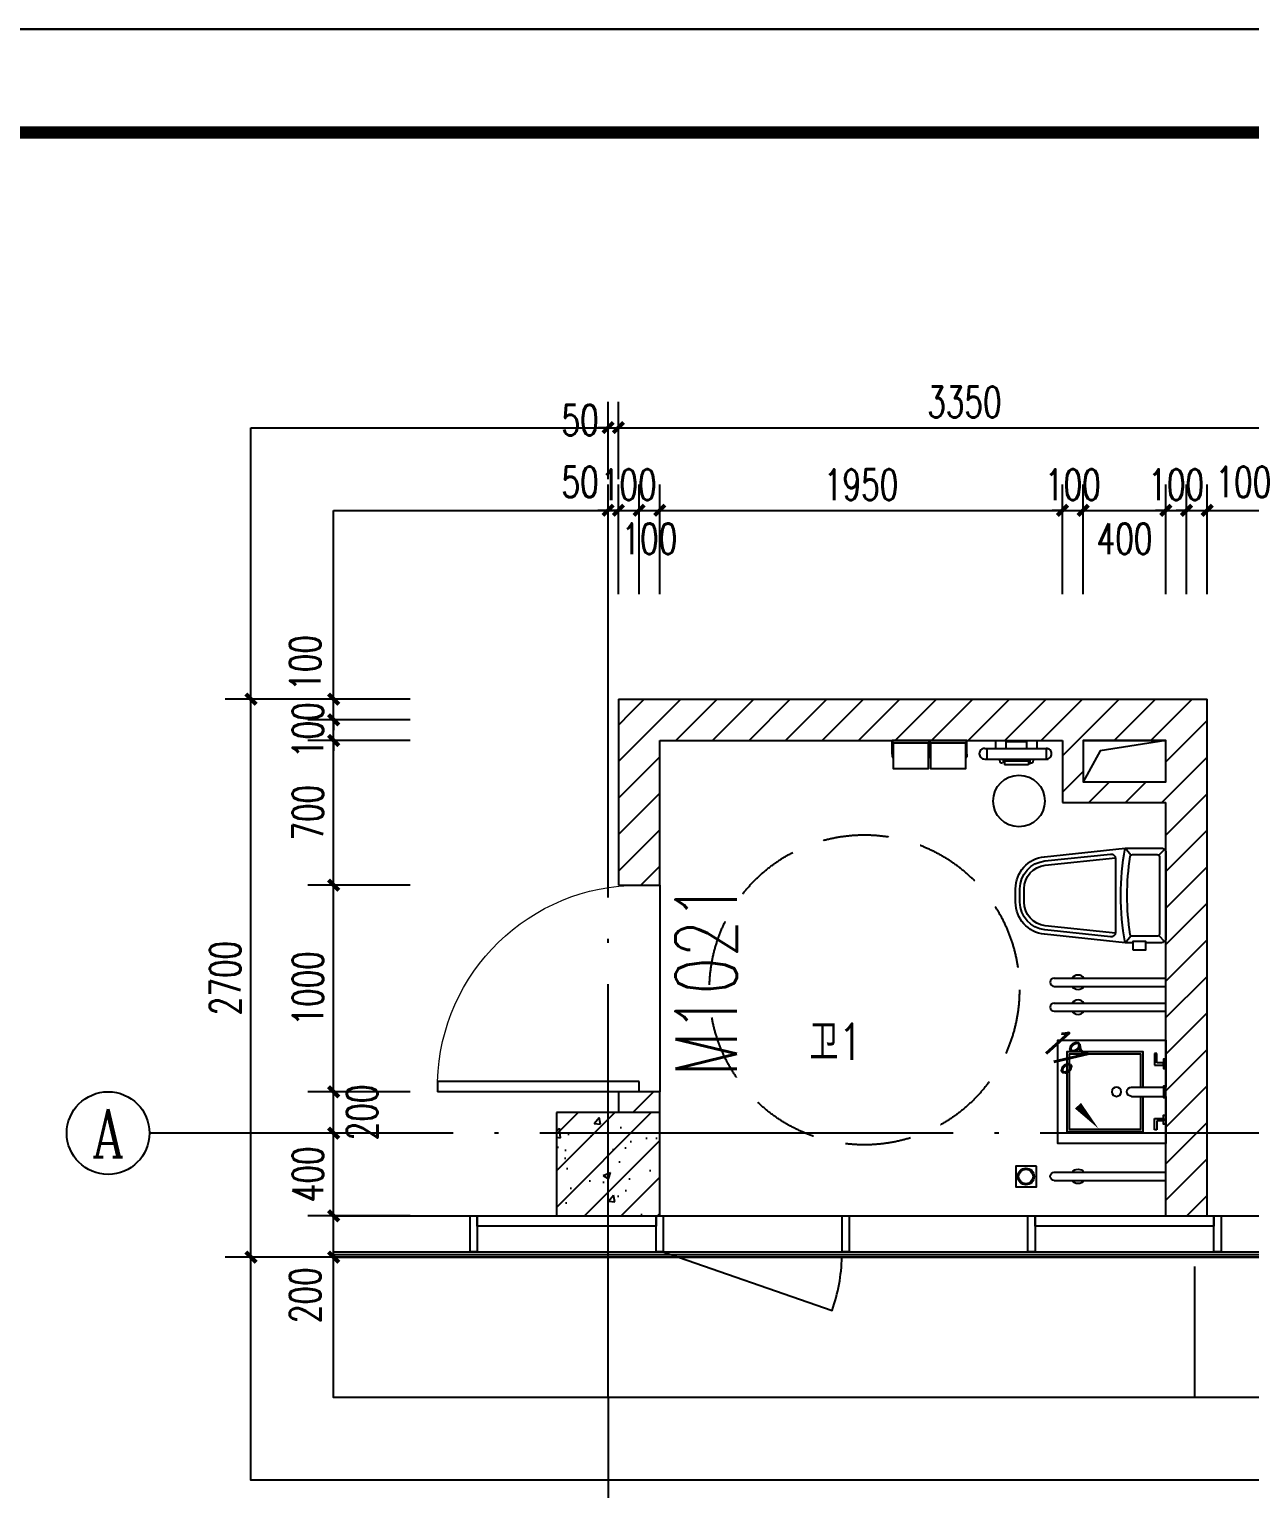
# Model space of a CAD drawing. Header units: millimetres. Extents: x -13830 to 215738, y -24143 to 193994.
# Drawn here: x 118930 to 124837, y 57893 to 64957 of the extents above; entities that cross this region are included whole.
import ezdxf
from ezdxf.enums import TextEntityAlignment as Align

# ---------------------------------------------------------------- set-up
doc = ezdxf.new("R2010")
doc.units = ezdxf.units.MM
doc.header["$LTSCALE"] = 100
for name, pattern in [('DOTE', [2.42, 2, -0.2, 0.02, -0.2]), ('HIDDEN2', [4.7625, 3.175, -1.5875]), ('MCST GF$0$Club House GF$0$Club House GF$0$DASHED2', [9.525, 6.35, -3.175])]:
    doc.linetypes.add(name, pattern=pattern)
doc.layers.get('0').update_dxf_attribs({"linetype": 'CONTINUOUS'})
doc.layers.get('DEFPOINTS').update_dxf_attribs({"linetype": 'CONTINUOUS'})
for name, color, linetype in [('A-LVTRY', 44, 'CONTINUOUS'), ('AXIS', 3, 'CONTINUOUS'), ('AXIS_TEXT', 7, 'CONTINUOUS'), ('COLUMN', 9, 'CONTINUOUS'), ('CURTWALL', 4, 'CONTINUOUS'), ('DOTE', 8, 'CONTINUOUS'), ('MCST 2F$0$A-_WIND----_E-', 4, 'CONTINUOUS'), ('MCST GF$0$A-_FNSH----_E-', 9, 'CONTINUOUS'), ('PUB_DIM', 3, 'CONTINUOUS'), ('PUB_HATCH', 8, 'CONTINUOUS'), ('PUB_TEXT', 7, 'CONTINUOUS'), ('TK HAHA', 1, 'CONTINUOUS'), ('WALL', 2, 'CONTINUOUS'), ('WINDOW', 4, 'CONTINUOUS'), ('WINDOW_TEXT', 7, 'CONTINUOUS'), ('图框', 7, 'CONTINUOUS')]:
    doc.layers.add(name, color=color, linetype=linetype)
doc.styles.add('_TCH_AXIS', font='COMPLEX', dxfattribs={"bigfont": 'GBCBIG'})
doc.styles.add('_TCH_DIM', font='SIMPLEX', dxfattribs={"bigfont": 'GBCBIG'})
doc.styles.add('_TCH_DIM_T3', font='SIMPLEX', dxfattribs={"width": 0.705882, "bigfont": 'GBCBIG'})
doc.styles.add('_TCH_WINDOW', font='SIMPLEX', dxfattribs={"height": 3.5, "bigfont": 'GBCBIG'})
doc.styles.add('HZTXT', font='tjromans.shx', dxfattribs={"width": 0.8, "bigfont": 'hztxt.shx'})
doc.styles.add('TKZ1_tjhts.shx', font='tjromant.shx', dxfattribs={"bigfont": 'tjhts.shx'})
doc.dimstyles.new('_TCH_ARCH&&50', dxfattribs={"dimtxt": 148.75, "dimasz": 50, "dimexe": 125, "dimexo": 150, "dimgap": 50, "dimtad": 1, "dimdec": 0, "dimzin": 0, "dimdsep": 46, "dimtxsty": '_TCH_DIM_T3', "dimblk": 'ARCHTICK', "dimcen": 0.09, "dimclrt": 7, "dimazin": 2, "dimtfac": 1, "dimtdec": 0, "dimtix": 1, "dimtmove": 2, "dimatfit": 3, "dimfxl": 1, "dimtolj": 1, "dimtzin": 0, "dimarcsym": 0})
pattern_1 = [(45, (0, 89.76), (-88.38838, 88.38838), [])]

# ---------------------------------------------------------------- blocks, each defined once
blk = doc.blocks.new('建筑类图框_A2')
at = {"layer": '图框'}
blk.add_line((0, 420), (594, 420), dxfattribs=at)
at = {"layer": '图框', "const_width": 1.2}
blk.add_lwpolyline([(584, 410), (25, 410), (25, 10), (584, 10)], close=True, dxfattribs=at)
at = {"style": 'TKZ1_tjhts.shx', "flags": 1}
for tag, p in [('CLIENT', (544, 391.5)), ('PROJETNAME', (544, 295.01)), ('SHEETTITLE', (544, 138.31))]:
    blk.add_attdef(tag, text='', height=5, dxfattribs=at).set_placement(p, align=Align.MIDDLE_CENTER)
at = {"style": 'TKZ1_tjhts.shx'}
for tag, height, p in [('SUB-PROJECT', 3.6, (554, 282)), ('SPRONO', 3, (573.85, 271.46)), ('DISLIN', 3.6, (534.11, 125.02)), ('STAGE', 3.6, (573.85, 124.59)), ('REV', 3, (573.42, 115.09)), ('SHENO', 3, (533.97, 114.1))]:
    blk.add_attdef(tag, text='', height=height, dxfattribs=at).set_placement(p, align=Align.MIDDLE_CENTER)
at = {"style": 'TKZ1_tjhts.shx', "width": 0.6}
blk.add_attdef('PRONO', text='', height=3, dxfattribs=at).set_placement((534.12, 271.77), align=Align.MIDDLE_CENTER)
blk = doc.blocks.new('MCST 2F$0$ELDERLY CARE MULLION')
at = {"layer": 'MCST 2F$0$A-_WIND----_E-'}
blk.add_lwpolyline([(155290.3, -76416.2), (155377.8, -76567.8), (155408.1, -76550.3), (155320.6, -76398.7)], close=True, dxfattribs=at)
blk = doc.blocks.new('handover units __A1 plan$0$handover_A1_plan$0$b11')
blk.add_lwpolyline([(0, 0), (-100, 0), (-100, -100), (0, -100)], close=True)
for radius in [40, 35]:
    blk.add_circle((-50.8, -50), radius)
blk = doc.blocks.new('dfgfgfg')
for p, q in [((-20, 130), (-20, 670)), ((20, 130), (20, 670))]:
    blk.add_line(p, q)
for centre, radius, start, end in [((0, 245), 35, 124.8499, 235.1501), ((0, 245), 35, 304.8499, 55.1501), ((0, 130), 20, 180, 0)]:
    blk.add_arc(centre, radius, start, end)
blk = doc.blocks.new('dgdfgdfg')
for p, q in [((38, -154), (38, 154)), ((38, -154), (38, 154)), ((38, 144), (90, 144)), ((38, 144), (90, 144)), ((90, -154), (90, 154)), ((90, -154), (90, 154)), ((0, -100), (0, 100)), ((38, 100), (0, 100)), ((0, -100), (0, 100)), ((38, 100), (0, 100)), ((38, 50), (0, 50)), ((38, 50), (0, 50)), ((4.6, -50), (4.6, 50)), ((4.6, -50), (4.6, 50)), ((90, 64.5), (110, 64.5)), ((90, 64.5), (110, 64.5)), ((90, 63.5), (94.6, 63.5)), ((90, 63.5), (94.6, 63.5)), ((98.6, -59.5), (98.6, 59.5)), ((98.6, -59.5), (98.6, 59.5)), ((98.6, 58), (118, 58)), ((98.6, 58), (118, 58)), ((110, 64.5), (110, 67.5)), ((110, 64.5), (110, 67.5)), ((118, 58), (118, -58)), ((118, 58), (118, -58)), ((38, -50), (0, -50)), ((38, -50), (0, -50)), ((90, -63.5), (94.6, -63.5)), ((90, -63.5), (94.6, -63.5)), ((90, -64.5), (110, -64.5)), ((90, -64.5), (110, -64.5)), ((98.6, -58), (118, -58)), ((98.6, -58), (118, -58)), ((38, -100), (0, -100)), ((38, -100), (0, -100)), ((38, -144), (90, -144)), ((38, -144), (90, -144))]:
    blk.add_line(p, q)
for points in [[(90, 144, 0.414214), (64, 170, 0.414214), (38, 144)], [(110, 67.5, 0.401516), (95.7, 82.5)], [(110, 67.5, 0.401516), (95.7, 82.5)], [(98.6, 59.5, 0.414214), (94.6, 63.5)], [(98.6, 59.5, 0.414214), (94.6, 63.5)], [(94.6, -63.5, 0.414214), (98.6, -59.5)], [(94.6, -63.5, 0.414214), (98.6, -59.5)], [(95.7, -82.4, 0.401516), (110, -67.5)], [(95.7, -82.4, 0.401516), (110, -67.5)], [(90, -82.6, 0.001767), (95.7, -82.4)], [(90, -82.6, 0.001767), (95.7, -82.4)], [(38, -154, 0.414214), (64, -180, 0.414214), (90, -154)], [(38, -154, 0.414214), (64, -180, 0.414214), (90, -154)]]:
    blk.add_lwpolyline(points, format="xyb")
blk.add_arc((66, -716.9), 799.9, 87.87642, 88.28134)
blk.add_arc((66, -716.9), 799.9, 87.87642, 88.28134)
blk = doc.blocks.new('HUYY')
for p, q in [((592964.2, -1031348.7), (592964.2, -1031334.5)), ((592969.2, -1031334.5), (592964.2, -1031334.5)), ((592964.2, -1031348.7), (592964.2, -1031415.5)), ((592969.2, -1031348.7), (592964.2, -1031348.7)), ((592966.7, -1031348.7), (592966.7, -1031415.5)), ((593145.1, -1031334.5), (593140.1, -1031334.5)), ((593145.1, -1031348.7), (593140.1, -1031348.7)), ((593142.6, -1031348.7), (593142.6, -1031415.5)), ((593145.1, -1031348.7), (593145.1, -1031334.5)), ((593145.1, -1031348.7), (593145.1, -1031415.5)), ((592964.2, -1031415.5), (593145.1, -1031415.5))]:
    blk.add_line(p, q)
blk.add_lwpolyline([(592969.2, -1031402.9), (593140.1, -1031402.9), (593140.1, -1031280.4), (592969.2, -1031280.4)], close=True)
blk = doc.blocks.new('PCD2732_PA_PL_F04_WASHROOM$0$BASIN_450x470')
for p, q in [((-20, 149.9), (-20, 10)), ((20, 149.9), (20, 10)), ((-166.3, 40), (-166.3, 50)), ((-166.3, 50), (-116.3, 50)), ((-126.3, 40), (-166.3, 40)), ((-126.3, 10), (-126.3, 40)), ((-116.3, 10), (-126.3, 10)), ((-116.3, 50), (-116.3, 10)), ((166.3, 50), (116.3, 50)), ((116.3, 50), (116.3, 10)), ((116.3, 10), (126.3, 10)), ((126.3, 40), (166.3, 40)), ((126.3, 10), (126.3, 40)), ((166.3, 40), (166.3, 50))]:
    blk.add_line(p, q)
for points in [[(20, 0), (225, 0), (225, 470), (-225, 470), (-225, 0), (-20, 0)], [(20, 100), (175, 100), (175, 430), (-175, 430), (-175, 100), (-20, 100)], [(20, 110), (165, 110), (165, 420), (-165, 420), (-165, 110), (-20, 110)]]:
    blk.add_lwpolyline(points)
for points in [[(-141.3, 0), (-141.3, 10), (-101.3, 10), (-101.3, 0)], [(-25, 0), (-25, 10), (25, 10), (25, 0)], [(141.3, 0), (141.3, 10), (101.3, 10), (101.3, 0)]]:
    blk.add_lwpolyline(points, close=True)
blk.add_circle((0, 215), 20)
blk.add_arc((0, 149.9), 20, 0, 180)
blk = doc.blocks.new('A$C264157E0')
for p, q in [((3.42, 45.8), (0.61, 48.61)), ((16.91, 45.85), (19.75, 49.22)), ((3.42, 6.92), (0.61, 4.1)), ((19.75, 3.5), (16.91, 6.86))]:
    blk.add_line(p, q)
for points in [[(15.97, 3.5), (19.75, 3.5), (58.79, 7.61, 0.383798), (72.75, 23.11), (72.75, 29.61, 0.383798), (58.79, 45.11), (19.75, 49.22), (2.08, 49.22, 0.414214), (0, 47.14), (0, 5.57, 0.414214), (2.08, 3.5), (9.73, 3.5)], [(24.44, 8.17), (58.36, 11.74, 0.383798), (68.59, 23.11), (68.59, 29.61, 0.383798), (58.36, 40.98), (24.44, 44.55)]]:
    blk.add_lwpolyline(points, format="xyb")
for points in [[(4.16, 6.61), (16.23, 6.61, 0.370039), (17.26, 7.49, 0.07672), (17.26, 45.22, 0.370039), (16.23, 46.11), (4.16, 46.11, 0.414214), (3.12, 45.07), (3.12, 7.65, 0.414214)], [(26.72, 6.32), (58.57, 9.68, 0.383798), (70.67, 23.11), (70.67, 29.61, 0.383798), (58.57, 43.04), (26.72, 46.4, 0.445298), (24.43, 44.33), (24.43, 8.39, 0.445298)]]:
    blk.add_lwpolyline(points, format="xyb", close=True)
blk.add_lwpolyline([(15.97, 0), (9.73, 0), (9.73, 3.5), (9.73, 4.16), (15.97, 4.16), (15.97, 3.5)], close=True)
blk.add_arc((-104.96, 26.36), 126.79, 349.61114, 10.38886)
blk = doc.blocks.new('_ArchTick')
at = {"color": 0, "linetype": 'ByBlock', "const_width": 0.4}
blk.add_lwpolyline([(-0.5, -0.5), (0.5, 0.5)], dxfattribs=at)
blk = doc.blocks.new('*D315')
at = {"layer": 'DEFPOINTS', "color": 0, "transparency": 16777216}
for p in [(125130.4, 63028.6), (121780.8, 62629.1), (125130.4, 62629.1)]:
    blk.add_point(p, dxfattribs=at)
at = {"layer": 'PUB_DIM', "color": 0, "lineweight": -2, "transparency": 16777216}
for p, q in [((121780.8, 62779.1), (121780.8, 63153.6)), ((125130.4, 62779.1), (125130.4, 63153.6)), ((121780.8, 63028.6), (125130.4, 63028.6))]:
    blk.add_line(p, q, dxfattribs=at)
at = {"layer": 'PUB_DIM', "color": 0, "lineweight": -2, "transparency": 16777216, "xscale": 50, "yscale": 50, "zscale": 50, "rotation": 180}
blk.add_blockref('_ArchTick', (121780.8, 63028.6), dxfattribs=at)
at = {"layer": 'PUB_DIM', "color": 0, "lineweight": -2, "transparency": 16777216, "xscale": 50, "yscale": 50, "zscale": 50}
blk.add_blockref('_ArchTick', (125130.4, 63028.6), dxfattribs=at)
at = {"layer": 'PUB_DIM', "color": 7, "transparency": 16777216, "insert": (123455.6, 63153), "char_height": 148.75, "attachment_point": 5, "style": '_TCH_DIM_T3'}
blk.add_mtext('\\A1;3350', dxfattribs=at)
blk = doc.blocks.new('*D316')
at = {"layer": 'DEFPOINTS', "color": 0, "transparency": 16777216}
for p in [(121780.8, 63028.6), (121730.8, 62629.1), (121780.8, 62629.1)]:
    blk.add_point(p, dxfattribs=at)
at = {"layer": 'PUB_DIM', "color": 0, "lineweight": -2, "transparency": 16777216}
for p, q in [((121730.8, 62779.1), (121730.8, 63153.6)), ((121780.8, 62779.1), (121780.8, 63153.6)), ((121730.8, 63028.6), (121680.8, 63028.6)), ((121730.8, 63028.6), (121780.8, 63028.6)), ((121780.8, 63028.6), (121830.8, 63028.6))]:
    blk.add_line(p, q, dxfattribs=at)
at = {"layer": 'PUB_DIM', "color": 0, "lineweight": -2, "transparency": 16777216, "xscale": 50, "yscale": 50, "zscale": 50}
blk.add_blockref('_ArchTick', (121730.8, 63028.6), dxfattribs=at)
at = {"layer": 'PUB_DIM', "color": 0, "lineweight": -2, "transparency": 16777216, "xscale": 50, "yscale": 50, "zscale": 50, "rotation": 180}
blk.add_blockref('_ArchTick', (121780.8, 63028.6), dxfattribs=at)
at = {"layer": 'PUB_DIM', "color": 7, "transparency": 16777216, "insert": (121595.8, 63065.6), "char_height": 148.75, "attachment_point": 5, "style": '_TCH_DIM_T3'}
blk.add_mtext('\\A1;50', dxfattribs=at)
blk = doc.blocks.new('*D317')
at = {"layer": 'DEFPOINTS', "color": 0, "transparency": 16777216}
for p in [(120002.9, 61714.8), (120840.3, 61714.8), (120840.3, 59014.8)]:
    blk.add_point(p, dxfattribs=at)
at = {"layer": 'PUB_DIM', "color": 0, "lineweight": -2, "transparency": 16777216}
for p, q in [((120690.3, 61714.8), (119877.9, 61714.8)), ((120002.9, 59014.8), (120002.9, 61714.8)), ((120690.3, 59014.8), (119877.9, 59014.8))]:
    blk.add_line(p, q, dxfattribs=at)
at = {"layer": 'PUB_DIM', "color": 0, "lineweight": -2, "transparency": 16777216, "xscale": 50, "yscale": 50, "zscale": 50}
for p, rotation in [((120002.9, 61714.8), 90), ((120002.9, 59014.8), 270)]:
    blk.add_blockref('_ArchTick', p, dxfattribs=dict(at, rotation=rotation))
at = {"layer": 'PUB_DIM', "color": 7, "transparency": 16777216, "insert": (119878.5, 60364.8), "char_height": 148.75, "attachment_point": 5, "rotation": 90, "style": '_TCH_DIM_T3'}
blk.add_mtext('\\A1;2700', dxfattribs=at)
blk = doc.blocks.new('*D326')
at = {"layer": 'DEFPOINTS', "color": 0, "transparency": 16777216}
for p in [(120402.9, 59214.8), (120922.6, 59214.8), (120922.6, 59014.8)]:
    blk.add_point(p, dxfattribs=at)
at = {"layer": 'PUB_DIM', "color": 0, "lineweight": -2, "transparency": 16777216}
for p, q in [((120772.6, 59214.8), (120277.9, 59214.8)), ((120402.9, 59014.8), (120402.9, 59214.8)), ((120772.6, 59014.8), (120277.9, 59014.8))]:
    blk.add_line(p, q, dxfattribs=at)
at = {"layer": 'PUB_DIM', "color": 0, "lineweight": -2, "transparency": 16777216, "xscale": 50, "yscale": 50, "zscale": 50}
for p, rotation in [((120402.9, 59214.8), 90), ((120402.9, 59014.8), 270)]:
    blk.add_blockref('_ArchTick', p, dxfattribs=dict(at, rotation=rotation))
at = {"layer": 'PUB_DIM', "color": 7, "transparency": 16777216, "insert": (120265.4, 58829.8), "char_height": 148.75, "attachment_point": 5, "rotation": 90, "style": '_TCH_DIM_T3'}
blk.add_mtext('\\A1;200', dxfattribs=at)
blk = doc.blocks.new('*D327')
at = {"layer": 'DEFPOINTS', "color": 0, "transparency": 16777216}
for p in [(120402.9, 59614.8), (120922.6, 59614.8), (120922.6, 59214.8)]:
    blk.add_point(p, dxfattribs=at)
at = {"layer": 'PUB_DIM', "color": 0, "lineweight": -2, "transparency": 16777216}
for p, q in [((120772.6, 59614.8), (120277.9, 59614.8)), ((120402.9, 59214.8), (120402.9, 59614.8)), ((120772.6, 59214.8), (120277.9, 59214.8))]:
    blk.add_line(p, q, dxfattribs=at)
at = {"layer": 'PUB_DIM', "color": 0, "lineweight": -2, "transparency": 16777216, "xscale": 50, "yscale": 50, "zscale": 50}
for p, rotation in [((120402.9, 59614.8), 90), ((120402.9, 59214.8), 270)]:
    blk.add_blockref('_ArchTick', p, dxfattribs=dict(at, rotation=rotation))
at = {"layer": 'PUB_DIM', "color": 7, "transparency": 16777216, "insert": (120278.5, 59414.8), "char_height": 148.75, "attachment_point": 5, "rotation": 90, "style": '_TCH_DIM_T3'}
blk.add_mtext('\\A1;400', dxfattribs=at)
blk = doc.blocks.new('*D328')
at = {"layer": 'DEFPOINTS', "color": 0, "transparency": 16777216}
for p in [(120402.9, 59814.8), (120922.6, 59814.8), (120922.6, 59614.8)]:
    blk.add_point(p, dxfattribs=at)
at = {"layer": 'PUB_DIM', "color": 0, "lineweight": -2, "transparency": 16777216}
for p, q in [((120772.6, 59814.8), (120277.9, 59814.8)), ((120402.9, 59614.8), (120402.9, 59814.8)), ((120772.6, 59614.8), (120277.9, 59614.8))]:
    blk.add_line(p, q, dxfattribs=at)
at = {"layer": 'PUB_DIM', "color": 0, "lineweight": -2, "transparency": 16777216, "xscale": 50, "yscale": 50, "zscale": 50}
for p, rotation in [((120402.9, 59814.8), 90), ((120402.9, 59614.8), 270)]:
    blk.add_blockref('_ArchTick', p, dxfattribs=dict(at, rotation=rotation))
at = {"layer": 'PUB_DIM', "color": 7, "transparency": 16777216, "insert": (120540.4, 59714.8), "char_height": 148.75, "attachment_point": 5, "rotation": 90, "style": '_TCH_DIM_T3'}
blk.add_mtext('\\A1;200', dxfattribs=at)
blk = doc.blocks.new('*D329')
at = {"layer": 'DEFPOINTS', "color": 0, "transparency": 16777216}
for p in [(120402.9, 60814.8), (120922.6, 60814.8), (120922.6, 59814.8)]:
    blk.add_point(p, dxfattribs=at)
at = {"layer": 'PUB_DIM', "color": 0, "lineweight": -2, "transparency": 16777216}
for p, q in [((120772.6, 60814.8), (120277.9, 60814.8)), ((120402.9, 59814.8), (120402.9, 60814.8)), ((120772.6, 59814.8), (120277.9, 59814.8))]:
    blk.add_line(p, q, dxfattribs=at)
at = {"layer": 'PUB_DIM', "color": 0, "lineweight": -2, "transparency": 16777216, "xscale": 50, "yscale": 50, "zscale": 50}
for p, rotation in [((120402.9, 60814.8), 90), ((120402.9, 59814.8), 270)]:
    blk.add_blockref('_ArchTick', p, dxfattribs=dict(at, rotation=rotation))
at = {"layer": 'PUB_DIM', "color": 7, "transparency": 16777216, "insert": (120278.5, 60314.8), "char_height": 148.75, "attachment_point": 5, "rotation": 90, "style": '_TCH_DIM_T3'}
blk.add_mtext('\\A1;1000', dxfattribs=at)
blk = doc.blocks.new('*D330')
at = {"layer": 'DEFPOINTS', "color": 0, "transparency": 16777216}
for p in [(120402.9, 61514.8), (120922.6, 61514.8), (120922.6, 60814.8)]:
    blk.add_point(p, dxfattribs=at)
at = {"layer": 'PUB_DIM', "color": 0, "lineweight": -2, "transparency": 16777216}
for p, q in [((120772.6, 61514.8), (120277.9, 61514.8)), ((120402.9, 60814.8), (120402.9, 61514.8)), ((120772.6, 60814.8), (120277.9, 60814.8))]:
    blk.add_line(p, q, dxfattribs=at)
at = {"layer": 'PUB_DIM', "color": 0, "lineweight": -2, "transparency": 16777216, "xscale": 50, "yscale": 50, "zscale": 50}
for p, rotation in [((120402.9, 61514.8), 90), ((120402.9, 60814.8), 270)]:
    blk.add_blockref('_ArchTick', p, dxfattribs=dict(at, rotation=rotation))
at = {"layer": 'PUB_DIM', "color": 7, "transparency": 16777216, "insert": (120278.5, 61164.8), "char_height": 148.75, "attachment_point": 5, "rotation": 90, "style": '_TCH_DIM_T3'}
blk.add_mtext('\\A1;700', dxfattribs=at)
blk = doc.blocks.new('*D331')
at = {"layer": 'DEFPOINTS', "color": 0, "transparency": 16777216}
for p in [(120402.9, 61614.8), (120922.6, 61614.8), (120922.6, 61514.8)]:
    blk.add_point(p, dxfattribs=at)
at = {"layer": 'PUB_DIM', "color": 0, "lineweight": -2, "transparency": 16777216}
for p, q in [((120772.6, 61614.8), (120277.9, 61614.8)), ((120402.9, 61614.8), (120402.9, 61664.8)), ((120402.9, 61514.8), (120402.9, 61614.8)), ((120772.6, 61514.8), (120277.9, 61514.8)), ((120402.9, 61514.8), (120402.9, 61464.8))]:
    blk.add_line(p, q, dxfattribs=at)
at = {"layer": 'PUB_DIM', "color": 0, "lineweight": -2, "transparency": 16777216, "xscale": 50, "yscale": 50, "zscale": 50}
for p, rotation in [((120402.9, 61614.8), 270), ((120402.9, 61514.8), 90)]:
    blk.add_blockref('_ArchTick', p, dxfattribs=dict(at, rotation=rotation))
at = {"layer": 'PUB_DIM', "color": 7, "transparency": 16777216, "insert": (120278.5, 61564.8), "char_height": 148.75, "attachment_point": 5, "rotation": 90, "style": '_TCH_DIM_T3'}
blk.add_mtext('\\A1;100', dxfattribs=at)
blk = doc.blocks.new('*D332')
at = {"layer": 'DEFPOINTS', "color": 0, "transparency": 16777216}
for p in [(120402.9, 61714.8), (120922.6, 61714.8), (120922.6, 61614.8)]:
    blk.add_point(p, dxfattribs=at)
at = {"layer": 'PUB_DIM', "color": 0, "lineweight": -2, "transparency": 16777216}
for p, q in [((120402.9, 61714.8), (120402.9, 61764.8)), ((120772.6, 61714.8), (120277.9, 61714.8)), ((120402.9, 61614.8), (120402.9, 61714.8)), ((120772.6, 61614.8), (120277.9, 61614.8)), ((120402.9, 61614.8), (120402.9, 61564.8))]:
    blk.add_line(p, q, dxfattribs=at)
at = {"layer": 'PUB_DIM', "color": 0, "lineweight": -2, "transparency": 16777216, "xscale": 50, "yscale": 50, "zscale": 50}
for p, rotation in [((120402.9, 61714.8), 270), ((120402.9, 61614.8), 90)]:
    blk.add_blockref('_ArchTick', p, dxfattribs=dict(at, rotation=rotation))
at = {"layer": 'PUB_DIM', "color": 7, "transparency": 16777216, "insert": (120265.4, 61889.8), "char_height": 148.75, "attachment_point": 5, "rotation": 90, "style": '_TCH_DIM_T3'}
blk.add_mtext('\\A1;100', dxfattribs=at)
blk = doc.blocks.new('*D333')
at = {"layer": 'DEFPOINTS', "color": 0, "transparency": 16777216}
for p in [(121780.8, 62628.6), (121730.8, 62072.8), (121780.8, 62072.8)]:
    blk.add_point(p, dxfattribs=at)
at = {"layer": 'PUB_DIM', "color": 0, "lineweight": -2, "transparency": 16777216}
for p, q in [((121730.8, 62222.8), (121730.8, 62753.6)), ((121780.8, 62222.8), (121780.8, 62753.6)), ((121730.8, 62628.6), (121680.8, 62628.6)), ((121730.8, 62628.6), (121780.8, 62628.6)), ((121780.8, 62628.6), (121830.8, 62628.6))]:
    blk.add_line(p, q, dxfattribs=at)
at = {"layer": 'PUB_DIM', "color": 0, "lineweight": -2, "transparency": 16777216, "xscale": 50, "yscale": 50, "zscale": 50}
blk.add_blockref('_ArchTick', (121730.8, 62628.6), dxfattribs=at)
at = {"layer": 'PUB_DIM', "color": 0, "lineweight": -2, "transparency": 16777216, "xscale": 50, "yscale": 50, "zscale": 50, "rotation": 180}
blk.add_blockref('_ArchTick', (121780.8, 62628.6), dxfattribs=at)
at = {"layer": 'PUB_DIM', "color": 7, "transparency": 16777216, "insert": (121595.8, 62766.1), "char_height": 148.75, "attachment_point": 5, "style": '_TCH_DIM_T3'}
blk.add_mtext('\\A1;50', dxfattribs=at)
blk = doc.blocks.new('*D334')
at = {"layer": 'DEFPOINTS', "color": 0, "transparency": 16777216}
for p in [(121880.8, 62628.6), (121780.8, 62072.8), (121880.8, 62072.8)]:
    blk.add_point(p, dxfattribs=at)
at = {"layer": 'PUB_DIM', "color": 0, "lineweight": -2, "transparency": 16777216}
for p, q in [((121780.8, 62222.8), (121780.8, 62753.6)), ((121880.8, 62222.8), (121880.8, 62753.6)), ((121780.8, 62628.6), (121730.8, 62628.6)), ((121780.8, 62628.6), (121880.8, 62628.6)), ((121880.8, 62628.6), (121930.8, 62628.6))]:
    blk.add_line(p, q, dxfattribs=at)
at = {"layer": 'PUB_DIM', "color": 0, "lineweight": -2, "transparency": 16777216, "xscale": 50, "yscale": 50, "zscale": 50}
blk.add_blockref('_ArchTick', (121780.8, 62628.6), dxfattribs=at)
at = {"layer": 'PUB_DIM', "color": 0, "lineweight": -2, "transparency": 16777216, "xscale": 50, "yscale": 50, "zscale": 50, "rotation": 180}
blk.add_blockref('_ArchTick', (121880.8, 62628.6), dxfattribs=at)
at = {"layer": 'PUB_DIM', "color": 7, "transparency": 16777216, "insert": (121830.8, 62753), "char_height": 148.75, "attachment_point": 5, "style": '_TCH_DIM_T3'}
blk.add_mtext('\\A1;100', dxfattribs=at)
blk = doc.blocks.new('*D335')
at = {"layer": 'DEFPOINTS', "color": 0, "transparency": 16777216}
for p in [(121980.8, 62628.6), (121880.8, 62072.8), (121980.8, 62072.8)]:
    blk.add_point(p, dxfattribs=at)
at = {"layer": 'PUB_DIM', "color": 0, "lineweight": -2, "transparency": 16777216}
for p, q in [((121880.8, 62222.8), (121880.8, 62753.6)), ((121980.8, 62222.8), (121980.8, 62753.6)), ((121880.8, 62628.6), (121980.8, 62628.6))]:
    blk.add_line(p, q, dxfattribs=at)
at = {"layer": 'PUB_DIM', "color": 0, "lineweight": -2, "transparency": 16777216, "xscale": 50, "yscale": 50, "zscale": 50, "rotation": 180}
blk.add_blockref('_ArchTick', (121880.8, 62628.6), dxfattribs=at)
at = {"layer": 'PUB_DIM', "color": 0, "lineweight": -2, "transparency": 16777216, "xscale": 50, "yscale": 50, "zscale": 50}
blk.add_blockref('_ArchTick', (121980.8, 62628.6), dxfattribs=at)
at = {"layer": 'PUB_DIM', "color": 7, "transparency": 16777216, "insert": (121930.8, 62491.1), "char_height": 148.75, "attachment_point": 5, "style": '_TCH_DIM_T3'}
blk.add_mtext('\\A1;100', dxfattribs=at)
blk = doc.blocks.new('*D336')
at = {"layer": 'DEFPOINTS', "color": 0, "transparency": 16777216}
for p in [(123930.4, 62628.6), (121980.8, 62072.8), (123930.4, 62072.8)]:
    blk.add_point(p, dxfattribs=at)
at = {"layer": 'PUB_DIM', "color": 0, "lineweight": -2, "transparency": 16777216}
for p, q in [((121980.8, 62222.8), (121980.8, 62753.6)), ((123930.4, 62222.8), (123930.4, 62753.6)), ((121980.8, 62628.6), (123930.4, 62628.6))]:
    blk.add_line(p, q, dxfattribs=at)
at = {"layer": 'PUB_DIM', "color": 0, "lineweight": -2, "transparency": 16777216, "xscale": 50, "yscale": 50, "zscale": 50, "rotation": 180}
blk.add_blockref('_ArchTick', (121980.8, 62628.6), dxfattribs=at)
at = {"layer": 'PUB_DIM', "color": 0, "lineweight": -2, "transparency": 16777216, "xscale": 50, "yscale": 50, "zscale": 50}
blk.add_blockref('_ArchTick', (123930.4, 62628.6), dxfattribs=at)
at = {"layer": 'PUB_DIM', "color": 7, "transparency": 16777216, "insert": (122955.6, 62753), "char_height": 148.75, "attachment_point": 5, "style": '_TCH_DIM_T3'}
blk.add_mtext('\\A1;1950', dxfattribs=at)
blk = doc.blocks.new('*D337')
at = {"layer": 'DEFPOINTS', "color": 0, "transparency": 16777216}
for p in [(124030.4, 62628.6), (123930.4, 62072.8), (124030.4, 62072.8)]:
    blk.add_point(p, dxfattribs=at)
at = {"layer": 'PUB_DIM', "color": 0, "lineweight": -2, "transparency": 16777216}
for p, q in [((123930.4, 62222.8), (123930.4, 62753.6)), ((124030.4, 62222.8), (124030.4, 62753.6)), ((123930.4, 62628.6), (123880.4, 62628.6)), ((123930.4, 62628.6), (124030.4, 62628.6)), ((124030.4, 62628.6), (124080.4, 62628.6))]:
    blk.add_line(p, q, dxfattribs=at)
at = {"layer": 'PUB_DIM', "color": 0, "lineweight": -2, "transparency": 16777216, "xscale": 50, "yscale": 50, "zscale": 50}
blk.add_blockref('_ArchTick', (123930.4, 62628.6), dxfattribs=at)
at = {"layer": 'PUB_DIM', "color": 0, "lineweight": -2, "transparency": 16777216, "xscale": 50, "yscale": 50, "zscale": 50, "rotation": 180}
blk.add_blockref('_ArchTick', (124030.4, 62628.6), dxfattribs=at)
at = {"layer": 'PUB_DIM', "color": 7, "transparency": 16777216, "insert": (123980.4, 62753), "char_height": 148.75, "attachment_point": 5, "style": '_TCH_DIM_T3'}
blk.add_mtext('\\A1;100', dxfattribs=at)
blk = doc.blocks.new('*D338')
at = {"layer": 'DEFPOINTS', "color": 0, "transparency": 16777216}
for p in [(124430.4, 62628.6), (124030.4, 62072.8), (124430.4, 62072.8)]:
    blk.add_point(p, dxfattribs=at)
at = {"layer": 'PUB_DIM', "color": 0, "lineweight": -2, "transparency": 16777216}
for p, q in [((124030.4, 62222.8), (124030.4, 62753.6)), ((124430.4, 62222.8), (124430.4, 62753.6)), ((124030.4, 62628.6), (124430.4, 62628.6))]:
    blk.add_line(p, q, dxfattribs=at)
at = {"layer": 'PUB_DIM', "color": 0, "lineweight": -2, "transparency": 16777216, "xscale": 50, "yscale": 50, "zscale": 50, "rotation": 180}
blk.add_blockref('_ArchTick', (124030.4, 62628.6), dxfattribs=at)
at = {"layer": 'PUB_DIM', "color": 0, "lineweight": -2, "transparency": 16777216, "xscale": 50, "yscale": 50, "zscale": 50}
blk.add_blockref('_ArchTick', (124430.4, 62628.6), dxfattribs=at)
at = {"layer": 'PUB_DIM', "color": 7, "transparency": 16777216, "insert": (124230.4, 62491.1), "char_height": 148.75, "attachment_point": 5, "style": '_TCH_DIM_T3'}
blk.add_mtext('\\A1;400', dxfattribs=at)
blk = doc.blocks.new('*D339')
at = {"layer": 'DEFPOINTS', "color": 0, "transparency": 16777216}
for p in [(124530.4, 62628.6), (124430.4, 62072.8), (124530.4, 62072.8)]:
    blk.add_point(p, dxfattribs=at)
at = {"layer": 'PUB_DIM', "color": 0, "lineweight": -2, "transparency": 16777216}
for p, q in [((124430.4, 62222.8), (124430.4, 62753.6)), ((124530.4, 62222.8), (124530.4, 62753.6)), ((124430.4, 62628.6), (124380.4, 62628.6)), ((124430.4, 62628.6), (124530.4, 62628.6)), ((124530.4, 62628.6), (124580.4, 62628.6))]:
    blk.add_line(p, q, dxfattribs=at)
at = {"layer": 'PUB_DIM', "color": 0, "lineweight": -2, "transparency": 16777216, "xscale": 50, "yscale": 50, "zscale": 50}
blk.add_blockref('_ArchTick', (124430.4, 62628.6), dxfattribs=at)
at = {"layer": 'PUB_DIM', "color": 0, "lineweight": -2, "transparency": 16777216, "xscale": 50, "yscale": 50, "zscale": 50, "rotation": 180}
blk.add_blockref('_ArchTick', (124530.4, 62628.6), dxfattribs=at)
at = {"layer": 'PUB_DIM', "color": 7, "transparency": 16777216, "insert": (124480.4, 62753), "char_height": 148.75, "attachment_point": 5, "style": '_TCH_DIM_T3'}
blk.add_mtext('\\A1;100', dxfattribs=at)
blk = doc.blocks.new('*D340')
at = {"layer": 'DEFPOINTS', "color": 0, "transparency": 16777216}
for p in [(124630.4, 62628.6), (124530.4, 62072.8), (124630.4, 62072.8)]:
    blk.add_point(p, dxfattribs=at)
at = {"layer": 'PUB_DIM', "color": 0, "lineweight": -2, "transparency": 16777216}
for p, q in [((124530.4, 62222.8), (124530.4, 62753.6)), ((124630.4, 62222.8), (124630.4, 62753.6)), ((124530.4, 62628.6), (124480.4, 62628.6)), ((124530.4, 62628.6), (124630.4, 62628.6)), ((124630.4, 62628.6), (124680.4, 62628.6))]:
    blk.add_line(p, q, dxfattribs=at)
at = {"layer": 'PUB_DIM', "color": 0, "lineweight": -2, "transparency": 16777216, "xscale": 50, "yscale": 50, "zscale": 50}
blk.add_blockref('_ArchTick', (124530.4, 62628.6), dxfattribs=at)
at = {"layer": 'PUB_DIM', "color": 0, "lineweight": -2, "transparency": 16777216, "xscale": 50, "yscale": 50, "zscale": 50, "rotation": 180}
blk.add_blockref('_ArchTick', (124630.4, 62628.6), dxfattribs=at)
at = {"layer": 'PUB_DIM', "color": 7, "transparency": 16777216, "insert": (124805.4, 62766.1), "char_height": 148.75, "attachment_point": 5, "style": '_TCH_DIM_T3'}
blk.add_mtext('\\A1;100', dxfattribs=at)
blk = doc.blocks.new('$DorLib2D$00000001')
for p, q in [((0.45, 0.975), (0.5, 0.975)), ((0.45, 0), (0.45, 0.975)), ((0.5, 0), (0.5, 0.975)), ((0.5, 0), (0.45, 0))]:
    blk.add_line(p, q)
at = {"lineweight": 13}
blk.add_arc((0.475, 0), 0.975, 91.46928, 180, dxfattribs=at)

msp = doc.modelspace()

# ---------------------------------------------------------------- hatches: boundary and pattern name
at = {"layer": 'PUB_HATCH'}
h = msp.add_hatch(dxfattribs=at)
h.set_pattern_fill('普通砖', color=256, scale=50, style=0)
h.set_pattern_definition(pattern_1)
h.paths.add_polyline_path([(121780.8, 61714.8), (121780.8, 60814.8), (121980.8, 60814.8), (121980.8, 61514.8)])
h = msp.add_hatch(dxfattribs=at)
h.set_pattern_fill('普通砖', color=256, scale=50, style=0)
h.set_pattern_definition(pattern_1)
h.paths.add_polyline_path([(121780.8, 61714.8), (121980.8, 61514.8), (123930.4, 61514.8), (123997, 61581.4), (124030.4, 61714.8)])
h = msp.add_hatch(dxfattribs=at)
h.set_pattern_fill('普通砖', color=256, scale=50, style=0)
h.set_pattern_definition(pattern_1)
h.paths.add_polyline_path([(123997, 61581.4), (124030.4, 61514.8), (124430.4, 61514.8), (124630.4, 61714.8), (124030.4, 61714.8)])
h = msp.add_hatch(dxfattribs=at)
h.set_pattern_fill('普通砖', color=256, scale=50, style=0)
h.set_pattern_definition(pattern_1)
h.paths.add_polyline_path([(124497, 61281.4), (124630.4, 61314.8), (124630.4, 61714.8), (124430.4, 61514.8), (124430.4, 61314.8)])
h = msp.add_hatch(dxfattribs=at)
h.set_pattern_fill('普通砖', color=256, scale=50, style=0)
h.set_pattern_definition(pattern_1)
h.paths.add_polyline_path([(123997, 61581.4), (123930.4, 61514.8), (123930.4, 61214.8), (124030.4, 61314.8), (124030.4, 61514.8)])
h = msp.add_hatch(dxfattribs=at)
h.set_pattern_fill('普通砖', color=256, scale=50, style=0)
h.set_pattern_definition(pattern_1)
h.paths.add_polyline_path([(124030.4, 61314.8), (123930.4, 61214.8), (124430.4, 61214.8), (124497, 61281.4), (124430.4, 61314.8)])
h = msp.add_hatch(dxfattribs=at)
h.set_pattern_fill('普通砖', color=256, scale=50, style=0)
h.set_pattern_definition(pattern_1)
h.paths.add_polyline_path([(124630.4, 59214.8), (124630.4, 61314.8), (124497, 61281.4), (124430.4, 61214.8), (124430.4, 59214.8)])
h = msp.add_hatch(dxfattribs=at)
h.set_pattern_fill('普通砖', color=256, scale=50, style=0)
h.set_pattern_definition(pattern_1)
h.paths.add_polyline_path([(121780.8, 59714.8), (121980.8, 59714.8), (121980.8, 59814.8), (121780.8, 59814.8)])
h = msp.add_hatch(dxfattribs=at)
h.set_pattern_fill('钢筋混凝土', color=256, scale=50, style=0)
h.set_pattern_definition([(45, (0, 0), (-88.38835, 88.38835), []), (50, (0, 0), (358.6301, -31.37607), [37.5, -412.5]), (355, (0, 0), (-69.3757, 376.0961), [30, -330]), (100.4514, (29.9, -2.6), (289.2547, 344.7198), [31.8701, -350.5711]), (46.1842, (0, 100), (533.6205, -82.7595), [56.25, -618.75]), (96.6356, (44.47, 93.1), (467.3314, 487.059), [47.8051, -525.8565]), (351.1842, (0, 100), (467.331, 487.0593), [45, -495]), (21, (50, 75), (298.4535, -201.30945), [37.5, -412.5]), (326, (50, 75), (121.6577, 362.575), [30, -330]), (71.4514, (74.87, 58.22), (420.1113, 161.26525), [31.8701, -350.5711]), (37.5, (0, 0), (6.07993, 166.44693), [0, -326, 0, -335, 0, -331.25]), (7.5, (0, 0), (131.53477, 197.20586), [0, -191, 0, -318.5, 0, -126.25]), (327.5, (-111.5, 0), (266.91122, -11.27744), [0, -125, 0, -390, 0, -517.5]), (317.5, (-161.5, 0), (291.5931, 50.0525), [0, -162.5, 0, -259, 0, -367.5])])
h.paths.add_polyline_path([(121480.8, 59714.8), (121480.8, 59214.8), (121980.8, 59214.8), (121980.8, 59714.8)])

# ---------------------------------------------------------------- linework, layer by layer
at = {"layer": 'A-LVTRY'}
msp.add_circle((123719.5, 61221.9), 125, dxfattribs=at)
at = {"layer": 'AXIS'}
for p, q in [((120402.9, 59614.8), (119511.5, 59614.8)), ((121730.8, 58334.8), (121730.8, 57443.4))]:
    msp.add_line(p, q, dxfattribs=at)
msp.add_circle((119311.5, 59614.8), 200, dxfattribs=at)
at = {"layer": 'COLUMN'}
for p, q in [((121480.8, 59714.8), (121480.8, 59214.8)), ((121980.8, 59714.8), (121480.8, 59714.8)), ((121980.8, 59214.8), (121980.8, 59714.8)), ((121480.8, 59214.8), (121980.8, 59214.8))]:
    msp.add_line(p, q, dxfattribs=at)
at = {"layer": 'CURTWALL'}
msp.add_lwpolyline([(125821.4, 59014.8), (120402.9, 59014.8)], dxfattribs=at)
at = {"layer": 'DEFPOINTS', "color": 8}
for points in [[(120002.9, 63028.6), (126221.4, 63028.6), (126221.4, 57934.8), (120002.9, 57934.8)], [(120402.9, 62628.6), (125821.4, 62628.6), (125821.4, 58334.8), (120402.9, 58334.8)]]:
    msp.add_lwpolyline(points, close=True, dxfattribs=at)
at = {"layer": 'DOTE', "linetype": 'DOTE', "ltscale": 10}
for p, q in [((121730.8, 58334.8), (121730.8, 62628.6)), ((125821.4, 59614.8), (120402.9, 59614.8))]:
    msp.add_line(p, q, dxfattribs=at)
at = {"layer": 'MCST 2F$0$A-_WIND----_E-', "color": 8}
for points in [[(120402.9, 59214.8), (125821.4, 59214.8)], [(120402.9, 59039.8), (125821.4, 59039.8)], [(120402.9, 59014.8), (125821.4, 59014.8)]]:
    msp.add_lwpolyline(points, dxfattribs=at)
at = {"layer": 'MCST 2F$0$A-_WIND----_E-'}
msp.add_lwpolyline([(120402.9, 59027.3), (125821.4, 59027.3)], dxfattribs=at)
at = {"layer": 'MCST GF$0$A-_FNSH----_E-', "linetype": 'MCST GF$0$Club House GF$0$Club House GF$0$DASHED2'}
msp.add_lwpolyline([(124570.8, 58334.8), (124570.8, 59014.8)], dxfattribs=at)
at = {"layer": 'PUB_DIM'}
msp.add_lwpolyline([(123563.4, 60238, 0, 0, 0), (124105.3, 59635.7, 0, 40, 0), (124005, 59747.2, 0, 0, 0)], format="xyseb", dxfattribs=at)
at = {"layer": 'TK HAHA', "color": 1}
for points in [[(80648.2, 124357.2), (164748.2, 124357.2), (164748.2, 64957.2), (80648.2, 64957.2)], [(140048.2, 43957.2), (110348.2, 43957.2), (110348.2, 64957.2), (140048.2, 64957.2)]]:
    msp.add_lwpolyline(points, close=True, dxfattribs=at)
at = {"layer": 'WALL'}
for p, q in [((121780.8, 61714.8), (121780.8, 60814.8)), ((121780.8, 61714.8), (124030.4, 61714.8)), ((124030.4, 61714.8), (124630.4, 61714.8)), ((124630.4, 61314.8), (124630.4, 61714.8)), ((121980.8, 60814.8), (121980.8, 61514.8)), ((121980.8, 61514.8), (123930.4, 61514.8)), ((123930.4, 61514.8), (123930.4, 61214.8)), ((124030.4, 61514.8), (124030.4, 61314.8)), ((124030.4, 61514.8), (124430.4, 61514.8)), ((124430.4, 61314.8), (124430.4, 61514.8)), ((124030.4, 61314.8), (124430.4, 61314.8)), ((124630.4, 59214.8), (124630.4, 61314.8)), ((123930.4, 61214.8), (124430.4, 61214.8)), ((124430.4, 59214.8), (124430.4, 61214.8)), ((121780.8, 60814.8), (121980.8, 60814.8)), ((121980.8, 59814.8), (121780.8, 59814.8)), ((121780.8, 59814.8), (121780.8, 59714.8)), ((121980.8, 59714.8), (121980.8, 59814.8)), ((124430.4, 59214.8), (124630.4, 59214.8))]:
    msp.add_line(p, q, dxfattribs=at)
at = {"layer": 'WINDOW'}
msp.add_line((121980.8, 60814.8), (121980.8, 59814.8), dxfattribs=at)
msp.add_lwpolyline([(124430.4, 61314.8), (124430.4, 61514.8), (124030.4, 61514.8), (124030.4, 61314.8), (124430.4, 61314.8), (124430.4, 61514.8), (124113.2, 61464), (124030.4, 61314.8)], dxfattribs=at)
for points in [[(121098.2, 59214.8), (121963.2, 59214.8), (121963.2, 59164.8), (121098.2, 59164.8)], [(123798.2, 59214.8), (124663.2, 59214.8), (124663.2, 59164.8), (123798.2, 59164.8)]]:
    msp.add_lwpolyline(points, close=True, dxfattribs=at)
msp.add_lwpolyline([(121998.2, 59039.8), (122815.4, 58756.3, 0.076382), (122862.8, 59014.8)], format="xyb", dxfattribs=at)
at = {"layer": 'WINDOW', "color": 8, "linetype": 'HIDDEN2'}
msp.add_circle((122971.5, 60308), 750, dxfattribs=at)

# ---------------------------------------------------------------- block references
at = {"xscale": -1, "rotation": 209.9999999999999}
for p in [(24785.9, -84783.8), (25685.9, -84783.8), (26585.9, -84783.8), (27485.9, -84783.8), (28385.9, -84783.8)]:
    msp.add_blockref('MCST 2F$0$ELDERLY CARE MULLION', p, dxfattribs=at)
at = {"layer": 'A-LVTRY'}
for name, p, rotation in [('HUYY', (716251.2, -969900.7), 180), ('HUYY', (716432.1, -969900.7), 180), ('dgdfgdfg', (123707.5, 61514.8), 269.9999999999999), ('dfgfgfg', (123760.4, 60344.8), 269.9999999999999), ('dfgfgfg', (123760.4, 60224.2), 269.9999999999999)]:
    msp.add_blockref(name, p, dxfattribs=dict(at, rotation=rotation))
at = {"layer": 'A-LVTRY', "xscale": -10, "yscale": 10, "zscale": 10}
msp.add_blockref('A$C264157E0', (124430.4, 60501.2), dxfattribs=at)
at = {"layer": 'A-LVTRY', "xscale": -1.111111111111111, "yscale": 1.111111111111111, "zscale": 1.111111111111111, "rotation": 90}
msp.add_blockref('PCD2732_PA_PL_F04_WASHROOM$0$BASIN_450x470', (124430.4, 59814.8), dxfattribs=at)
at = {"layer": 'A-LVTRY'}
msp.add_blockref('handover units __A1 plan$0$handover_A1_plan$0$b11', (123803.6, 59454.7), dxfattribs=at)
at = {"layer": 'A-LVTRY', "xscale": -1, "rotation": 270}
msp.add_blockref('dfgfgfg', (123760.4, 59405.3), dxfattribs=at)
at = {"layer": 'WINDOW'}
ref = msp.add_blockref('$DorLib2D$00000001', (121880.8, 60314.8), dxfattribs=dict(at, xscale=-1000, yscale=1000, zscale=-1000, rotation=90))
ref.add_attrib('A', 'M1021', (122354.6, 59889.8), dxfattribs={"layer": 'WINDOW_TEXT', "height": 297.5, "rotation": 90, "style": '_TCH_WINDOW', "width": 0.705882})
at = {"layer": '图框', "xscale": 50, "yscale": 50, "zscale": 50}
msp.add_blockref('建筑类图框_A2', (110348.2, 43957.2), dxfattribs=at)

# ---------------------------------------------------------------- texts
at = {"style": 'HZTXT', "width": 0.8}
for s, p in [('卫', (122705.2, 59968.6)), ('1', (122845.2, 59968.6))]:
    msp.add_text(s, height=175, dxfattribs=at).set_placement(p)
at = {"layer": 'AXIS_TEXT', "style": '_TCH_AXIS', "width": 0.777778}
msp.add_text('A', height=233, dxfattribs=at).set_placement((119233.8, 59498.3), (119389.2, 59498.3), align=Align.FIT)
at = {"layer": 'PUB_TEXT', "style": '_TCH_DIM', "width": 0.705882}
msp.add_text('1%', height=148.75, rotation=311.98017, dxfattribs=at).set_placement((123818.3, 60036.7))

# ---------------------------------------------------------------- dimensions: what is measured, and where the dimension line sits
at = {"layer": 'PUB_DIM'}
for p1, p2, distance, picture, middle in [((121780.8, 62629.1), (125130.4, 62629.1), 399.5, '*D315', (123455.6, 63153)), ((121780.8, 62072.8), (121880.8, 62072.8), 555.7, '*D334', (121830.8, 62753)), ((121980.8, 62072.8), (123930.4, 62072.8), 555.7, '*D336', (122955.6, 62753)), ((123930.4, 62072.8), (124030.4, 62072.8), 555.7, '*D337', (123980.4, 62753)), ((124430.4, 62072.8), (124530.4, 62072.8), 555.7, '*D339', (124480.4, 62753)), ((120840.3, 59014.8), (120840.3, 61714.8), 837.3, '*D317', (119878.5, 60364.8)), ((120922.6, 61514.8), (120922.6, 61614.8), 519.7, '*D331', (120278.5, 61564.8)), ((120922.6, 60814.8), (120922.6, 61514.8), 519.7, '*D330', (120278.5, 61164.8)), ((120922.6, 59814.8), (120922.6, 60814.8), 519.7, '*D329', (120278.5, 60314.8)), ((120922.6, 59214.8), (120922.6, 59614.8), 519.7, '*D327', (120278.5, 59414.8))]:
    dim = msp.add_aligned_dim(p1=p1, p2=p2, distance=distance, dimstyle='_TCH_ARCH&&50', dxfattribs=at)
    dim.commit()
    dim.dimension.update_dxf_attribs({"geometry": picture, "text_midpoint": middle})
for base, p1, p2, angle, picture, middle in [((121780.8, 63028.6), (121730.8, 62629.1), (121780.8, 62629.1), 0, '*D316', (121595.8, 63065.6)), ((121780.8, 62628.6), (121730.8, 62072.8), (121780.8, 62072.8), 0, '*D333', (121595.8, 62766.1)), ((124630.4, 62628.6), (124530.4, 62072.8), (124630.4, 62072.8), 0, '*D340', (124805.4, 62766.1)), ((121980.8, 62628.6), (121880.8, 62072.8), (121980.8, 62072.8), 0, '*D335', (121930.8, 62491.1)), ((124430.4, 62628.6), (124030.4, 62072.8), (124430.4, 62072.8), 0, '*D338', (124230.4, 62491.1)), ((120402.9, 61714.8), (120922.6, 61614.8), (120922.6, 61714.8), 90, '*D332', (120265.4, 61889.8)), ((120402.9, 59814.8), (120922.6, 59614.8), (120922.6, 59814.8), 90, '*D328', (120540.4, 59714.8)), ((120402.9, 59214.8), (120922.6, 59014.8), (120922.6, 59214.8), 90, '*D326', (120265.4, 58829.8))]:
    dim = msp.add_linear_dim(base=base, p1=p1, p2=p2, angle=angle, dimstyle='_TCH_ARCH&&50', dxfattribs=at)
    dim.commit()
    dim.dimension.update_dxf_attribs({"geometry": picture, "text_midpoint": middle, "dimtype": 129})

doc.saveas('drawing.dxf')
